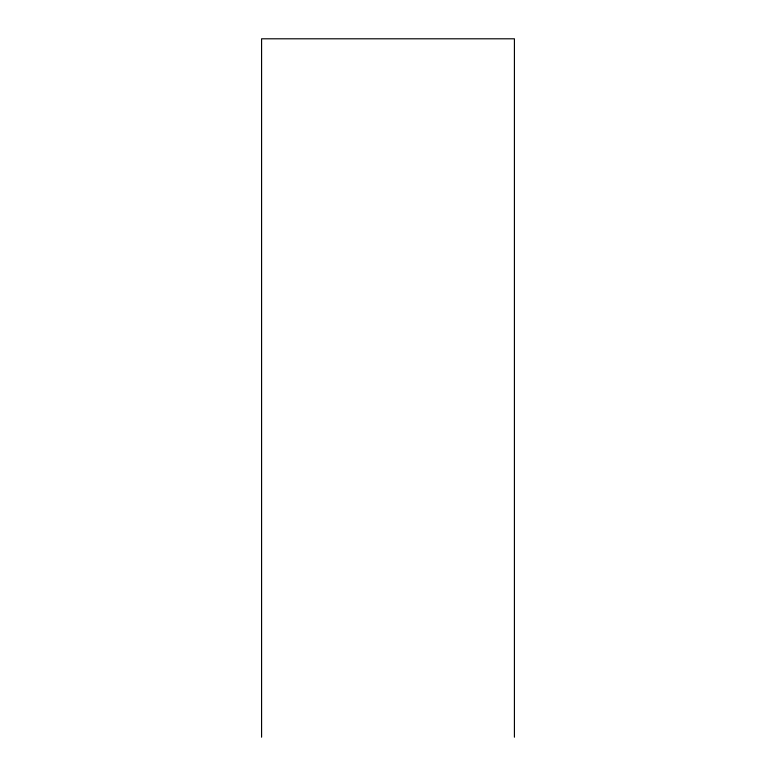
<?xml version="1.0" encoding="UTF-8"?>
<svg xmlns="http://www.w3.org/2000/svg" width="776" height="776" viewBox="0 0 776 776"><rect width="100%" height="100%" fill="white"/><g stroke="black" fill="none" stroke-linecap="round" stroke-linejoin="round"><path stroke-width="1.16" d="M514.42 737.2L514.42 38.8L261.58 38.8L261.58 737.2"/></g></svg>
